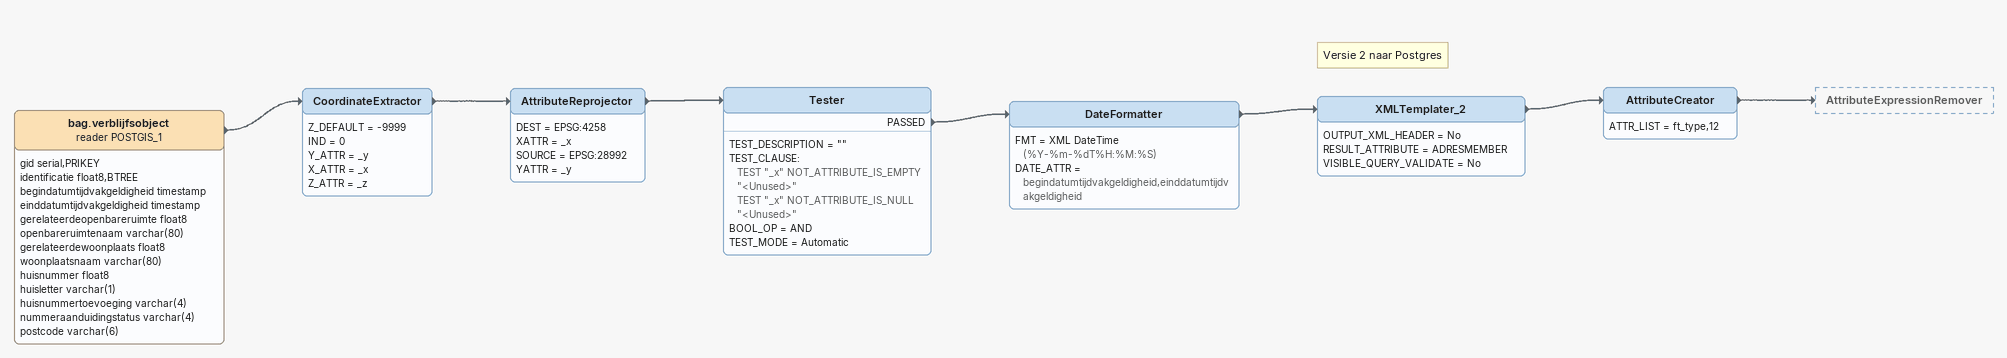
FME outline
bag.verblijfsobject (reader POSTGIS_1)
    attributes: gid serial,PRIKEY, identificatie float8,BTREE, begindatumtijdvakgeldigheid timestamp, einddatumtijdvakgeldigheid timestamp, gerelateerdeopenbareruimte float8, openbareruimtenaam varchar(80), gerelateerdewoonplaats float8, woonplaatsnaam varchar(80), huisnummer float8, huisletter varchar(1), huisnummertoevoeging varchar(4), nummeraanduidingstatus varchar(4), postcode varchar(6)
    -> CoordinateExtractor
CoordinateExtractor
    Z_DEFAULT = -9999
    IND = 0
    Y_ATTR = _y
    X_ATTR = _x
    Z_ATTR = _z
    -> AttributeReprojector
AttributeReprojector
    DEST = EPSG:4258
    XATTR = _x
    SOURCE = EPSG:28992
    YATTR = _y
    -> Tester
Tester
    TEST_DESCRIPTION = ""
    TEST_CLAUSE:
      TEST "_x" NOT_ATTRIBUTE_IS_EMPTY "<Unused>"
      TEST "_x" NOT_ATTRIBUTE_IS_NULL "<Unused>"
    BOOL_OP = AND
    TEST_MODE = Automatic
    PASSED -> DateFormatter
DateFormatter
    FMT = XML DateTime (%Y-%m-%dT%H:%M:%S)
    DATE_ATTR = begindatumtijdvakgeldigheid,einddatumtijdvakgeldigheid
    -> XMLTemplater_2
Note: Versie 2 naar Postgres
XMLTemplater_2
    OUTPUT_XML_HEADER = No
    RESULT_ATTRIBUTE = ADRESMEMBER
    VISIBLE_QUERY_VALIDATE = No
    -> AttributeCreator
AttributeCreator
    ATTR_LIST = ft_type,12
    -> AttributeExpressionRemover
